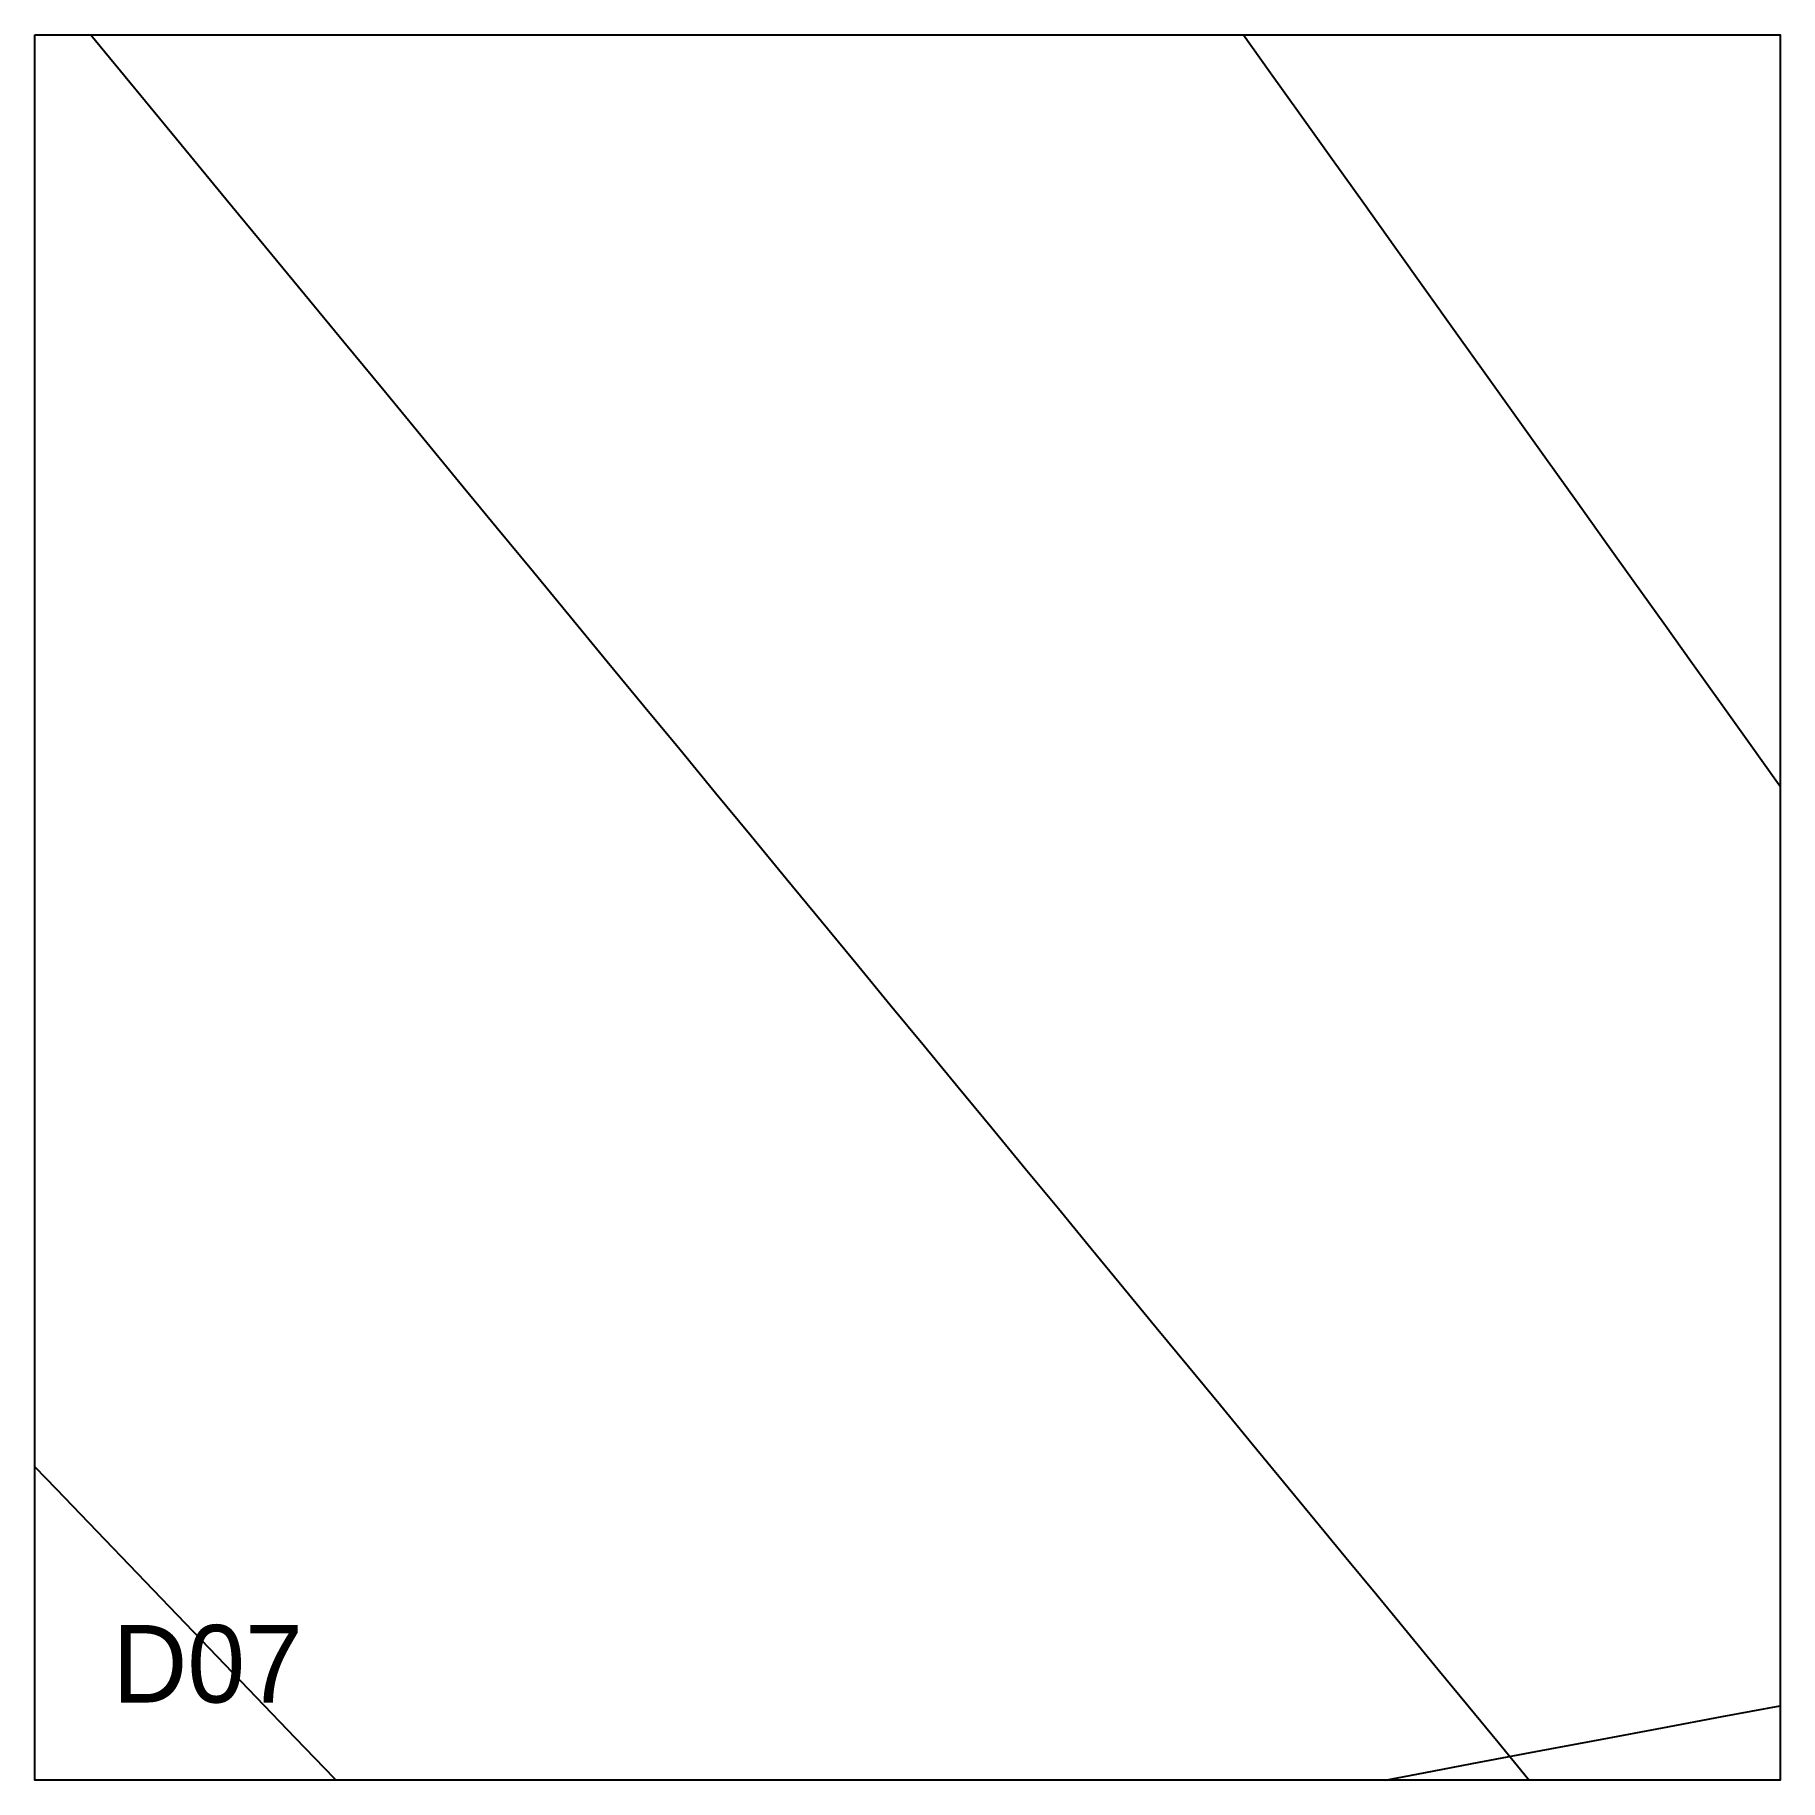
# Model space of a CAD drawing. Header units: millimetres. Extents: x 0 to 900, y 0 to 900.
import ezdxf

# ---------------------------------------------------------------- set-up
doc = ezdxf.new("R2010")
doc.units = ezdxf.units.MM
for name, color, linetype in [('CUT', 1, 'Continuous'), ('DECL', 30, 'Continuous'), ('HOUR', 7, 'Continuous'), ('HOUR15', 9, 'Continuous'), ('ID', 3, 'Continuous')]:
    doc.layers.add(name, color=color, linetype=linetype)

msp = doc.modelspace()

# ---------------------------------------------------------------- linework, layer by layer
at = {"layer": 'CUT'}
msp.add_lwpolyline([(0, 900), (900, 900), (900, 0), (0, 0), (0, 900)], close=True, dxfattribs=at)
at = {"layer": 'DECL'}
msp.add_lwpolyline([(696.34, 0), (712.66, 3.1), (744.89, 9.22), (776.75, 15.24), (808.25, 21.18), (839.4, 27.03), (870.21, 32.81), (900, 38.37)], dxfattribs=at)
at = {"layer": 'HOUR'}
msp.add_lwpolyline([(28.86, 900), (36.01, 891.33), (57.03, 865.83), (77.85, 840.56), (98.49, 815.53), (118.94, 790.72), (139.21, 766.13), (159.3, 741.76), (179.21, 717.6), (198.95, 693.65), (218.52, 669.91), (237.93, 646.37), (257.16, 623.03), (276.24, 599.89), (295.16, 576.94), (313.92, 554.17), (332.53, 531.6), (350.99, 509.21), (369.3, 486.99), (387.46, 464.96), (405.48, 443.1), (423.36, 421.41), (441.1, 399.88), (458.71, 378.53), (476.18, 357.33), (493.51, 336.3), (510.72, 315.42), (527.8, 294.7), (544.76, 274.13), (561.59, 253.72), (578.3, 233.44), (594.89, 213.32), (611.36, 193.34), (627.71, 173.49), (643.95, 153.79), (660.08, 134.22), (676.1, 114.79), (692.01, 95.49), (707.82, 76.32), (723.51, 57.27), (739.11, 38.36), (754.6, 19.56), (769.99, 0.89), (770.72, 0)], dxfattribs=at)
at = {"layer": 'HOUR15'}
for points in [[(623.26, 900), (636.38, 881.63), (652.81, 858.64), (669.1, 835.83), (685.26, 813.21), (701.29, 790.77), (717.19, 768.51), (732.96, 746.43), (748.61, 724.52), (764.14, 702.79), (779.55, 681.22), (794.84, 659.81), (810.01, 638.57), (825.07, 617.49), (840.02, 596.56), (854.85, 575.79), (869.58, 555.18), (884.2, 534.71), (898.72, 514.39), (900, 512.6)], [(0, 161.58), (10.98, 150.16), (31.94, 128.34), (52.73, 106.7), (73.36, 85.23), (93.83, 63.93), (114.14, 42.8), (134.29, 21.82), (154.29, 1.01), (155.26, 0)]]:
    msp.add_lwpolyline(points, dxfattribs=at)

# ---------------------------------------------------------------- texts
at = {"layer": 'ID'}
msp.add_text('D07', height=40, dxfattribs=at).set_placement((40, 40))

doc.saveas('drawing.dxf')
